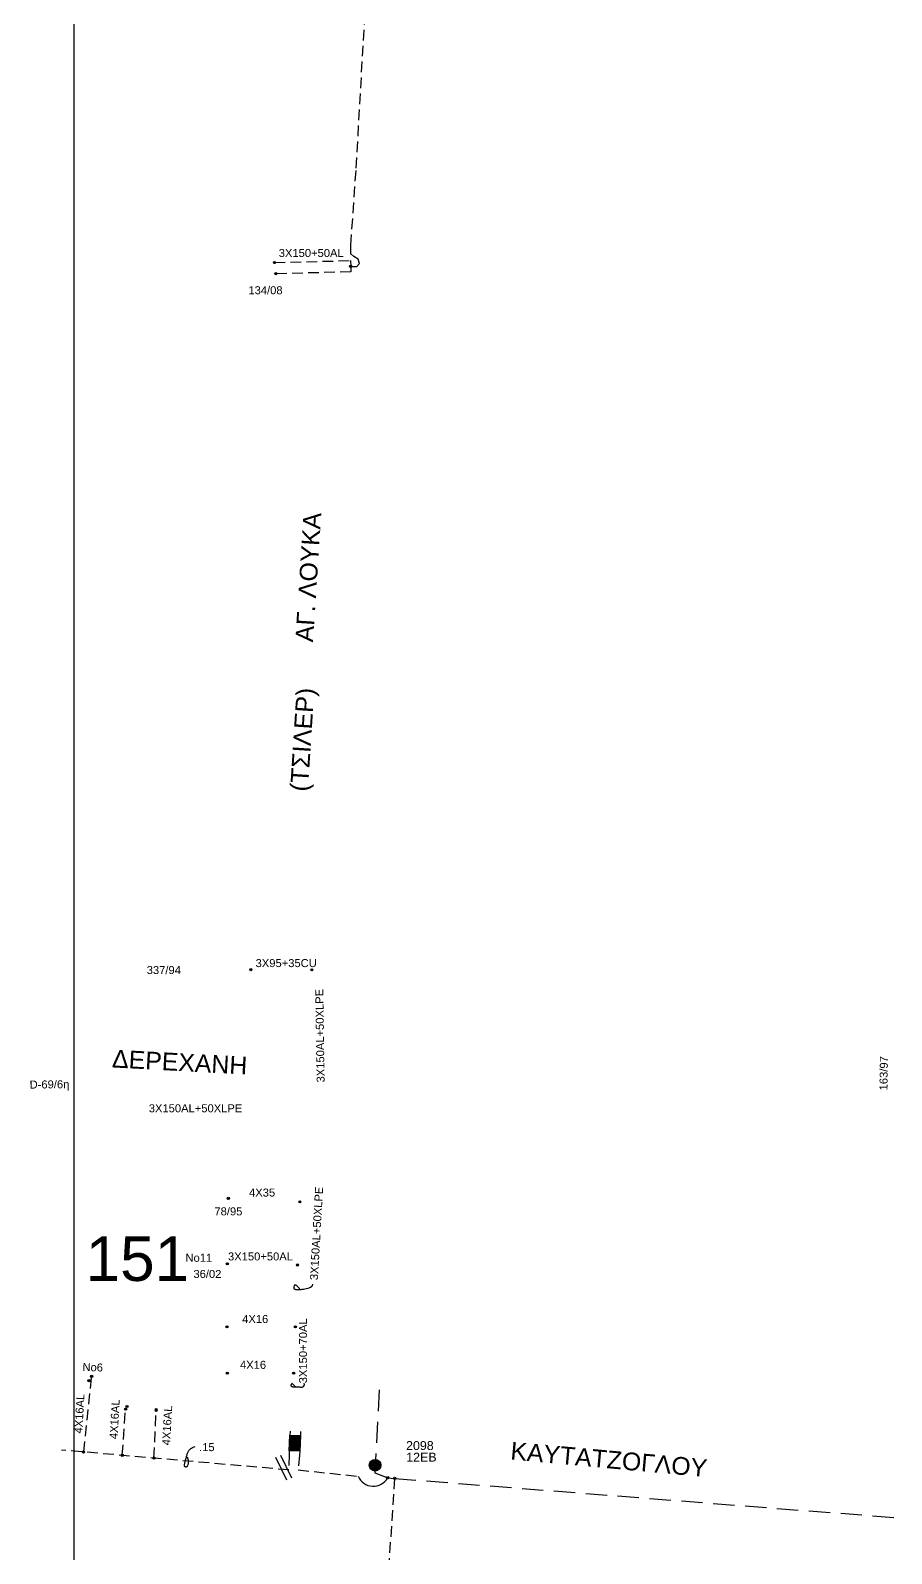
# Model space of a CAD drawing. Header units: millimetres. Extents: x 2893 to 4023, y 216 to 730.
# Drawn here: x 2897.5 to 3000.2, y 457.4 to 639 of the extents above; entities that cross this region are included whole.
import ezdxf

# ---------------------------------------------------------------- set-up
doc = ezdxf.new("R2010")
doc.units = ezdxf.units.MM
doc.linetypes.add('DASHED', pattern=[19.05, 12.7, -6.35])
for name, color, linetype in [('Link Box 4 Διευθύνσεων', 7, 'Continuous'), ('Άγνωστα', 7, 'Continuous'), ('Γυμνά εναέρια ΧΤ (3Φ)   4x35AL', 7, 'Continuous'), ('Εναέρια παροχή ΧΤ 4x16', 7, 'Continuous'), ('Επιγραφές - Σχήματα', 7, 'Continuous'), ('Καλώδια ΧΤ   3x150+50AL', 7, 'DASHED'), ('Καλώδια ΧΤ   3x150+70 AL', 7, 'DASHED'), ('Καλώδια ΧΤ   3x150AL+50XLPE', 7, 'DASHED'), ('Καλώδια ΧΤ   3x95+35 CU', 7, 'DASHED'), ('Καλώδια ΧΤ   4x25CU', 7, 'DASHED'), ('Στύλος Ξύλινος', 7, 'Continuous'), ('Στύλος Ξύλινος @ 1', 7, 'Continuous'), ('Συνδέσεις', 7, 'Continuous'), ('Τομή', 7, 'Continuous'), ('Υπόβαθρο ΔΕΗ', 7, 'Continuous'), ('Υπόγεια Καλώδια Δικτύου ΧΤ   .15', 7, 'DASHED'), ('Υπόγεια καλώδια Παροχών ΧΤ   4x16AL', 7, 'DASHED')]:
    doc.layers.add(name, color=color, linetype=linetype)
doc.styles.add('arial', font='ARIAL.TTF')
doc.styles.get("Standard").update_dxf_attribs({"font": 'ARIAL.TTF'})
doc.linetypes.add('SYN_LINE', pattern='A,0.5,-0.0001,["/\\/\\/\\/",Standard,S=0.1,R=0,X=0,Y=-0.05],-0.25', length=0.7501)

# ---------------------------------------------------------------- blocks, each defined once
blk = doc.blocks.new('LINK BOX 4 ΑΝΑΧΩΡΗΣΕΩΝ')
at = {"layer": 'Link Box 4 Διευθύνσεων', "ltscale": 40}
blk.add_hatch(color=256, dxfattribs=at).paths.add_polyline_path([(-3.54, 0), (-3.54, -4.67), (3.54, -4.67), (3.54, 0)])
for p, q in [((-3.54, 0), (-5.33, 0)), ((5.33, 0), (3.54, 0)), ((-3.54, -4.67), (-5.33, -4.67)), ((5.33, -4.67), (3.54, -4.67))]:
    blk.add_line(p, q, dxfattribs=at)
blk.add_lwpolyline([(-3.54, -4.67), (-3.54, 0), (3.54, 0), (3.54, -4.67)], close=True, dxfattribs=at)
blk = doc.blocks.new('_ΣΥΝΔΕΣΗ')
at = {"layer": 'Συνδέσεις', "linetype": 'SYN_LINE', "ltscale": 40}
blk.add_hatch(color=256, dxfattribs=at).paths.add_polyline_path([(-116.75, 2339.64, 1), (-117.75, 2339.64, 1)])
at = {"layer": 'Συνδέσεις'}
blk.add_circle((-117.25, 2339.64), 0.5, dxfattribs=at)
blk = doc.blocks.new('ΤΟΜΗ')
at = {"layer": 'Τομή', "ltscale": 40}
for p, q in [((-5.68, 0), (5.68, 0)), ((5.68, -2.33), (-5.68, -2.33))]:
    blk.add_line(p, q, dxfattribs=at)
blk = doc.blocks.new('ΥΠΑΡΧΩΝ ΞΥΛΙΝΟΣ ΣΤΥΛΟΣ')
at = {"layer": 'Στύλος Ξύλινος'}
h = blk.add_hatch(color=7, dxfattribs=at)
h.paths.add_polyline_path([(-2.62, 0, 0.270008), (-1.29, -2.28), (1.3, 2.27, 0.576266)])
h.paths.add_polyline_path([(-1.29, -2.28, 0.574793), (2.62, 0, 0.268822), (1.3, 2.27)])
at = {"layer": 'Στύλος Ξύλινος', "color": 7}
blk.add_line((-1.29, -2.28), (1.3, 2.27), dxfattribs=at)
blk.add_circle((0, 0), 2.62, dxfattribs=at)
at = {"layer": 'Στύλος Ξύλινος', "flags": 4}
for tag, p in [('ΑΡΙΘΜΟΣ', (-4.91, 8.6)), ('ΤΥΠΟΣ', (-4.85, 3.39))]:
    blk.add_attdef(tag, p, '', height=4, dxfattribs=at)

msp = doc.modelspace()

# ---------------------------------------------------------------- linework, layer by layer
at = {"layer": 'Άγνωστα', "color": 5, "linetype": 'DASHED', "ltscale": 0.2}
msp.add_lwpolyline([(2939.06, 476.96), (2938.54, 467.07), (2940.08, 466.47), (2940.91, 466.4), (3008.18, 461.13)], dxfattribs=at)
at = {"layer": 'Άγνωστα', "color": 5, "linetype": 'DASHED', "ltscale": 0.1}
for points in [[(2929.56, 469.17), (2929.4, 467.41), (2936.56, 466.66)], [(2940.91, 466.4), (2940.01, 453.19), (2936.32, 453.3), (2936.19, 450.72)]]:
    msp.add_lwpolyline(points, dxfattribs=at)
at = {"layer": 'Άγνωστα', "color": 5}
msp.add_arc((2938.37, 467.41), 1.95, 202.6234, 331.3374, dxfattribs=at)
at = {"layer": 'Γυμνά εναέρια ΧΤ (3Φ)   4x35AL', "color": 5, "linetype": 'DASHED', "ltscale": 0.1, "const_width": 0.000000318}
msp.add_lwpolyline([(2921.07, 499.76), (2929.61, 499.36)], dxfattribs=at)
at = {"layer": 'Εναέρια παροχή ΧΤ 4x16', "color": 5, "linetype": 'DASHED', "ltscale": 0.1, "const_width": 0.000000318}
for points in [[(2920.93, 484.46), (2929.1, 484.46)], [(2920.96, 478.93), (2928.87, 478.93)]]:
    msp.add_lwpolyline(points, dxfattribs=at)
at = {"layer": 'Εναέρια παροχή ΧΤ 4x16', "color": 5, "ltscale": 0.1, "const_width": 0.000000318}
msp.add_lwpolyline([(2929.06, 484.25), (2929.06, 484.21)], dxfattribs=at)
at = {"layer": 'Επιγραφές - Σχήματα'}
msp.add_lwpolyline([(2902.66, 226.25), (3910.16, 216.01), (3910.16, 721.1), (2902.66, 721.1)], close=True, dxfattribs=at)
for points in [[(2929.6, 489), (2929.41, 489.17), (2929.27, 489.3), (2929.16, 489.39), (2929.09, 489.44), (2929.04, 489.47), (2929.01, 489.47), (2928.99, 489.45), (2928.98, 489.42), (2928.96, 489.38), (2928.93, 489.34), (2928.91, 489.29), (2928.89, 489.23), (2928.88, 489.18), (2928.87, 489.13), (2928.88, 489.08), (2928.9, 489.04), (2928.93, 489), (2928.98, 488.97), (2929.03, 488.95), (2929.09, 488.93), (2929.16, 488.92), (2929.23, 488.91), (2929.3, 488.9), (2929.37, 488.9), (2929.43, 488.9), (2929.49, 488.9), (2929.55, 488.91), (2929.61, 488.91), (2929.69, 488.92), (2929.78, 488.93), (2929.9, 488.95), (2930.03, 488.97), (2930.19, 488.99), (2930.36, 489.02), (2930.54, 489.07), (2930.72, 489.12), (2930.88, 489.19), (2931.02, 489.29), (2931.12, 489.4), (2931.17, 489.55)], [(2929.05, 477.34), (2928.94, 477.47), (2928.84, 477.56), (2928.78, 477.63), (2928.73, 477.67), (2928.7, 477.69), (2928.68, 477.7), (2928.66, 477.69), (2928.64, 477.67), (2928.62, 477.64), (2928.6, 477.61), (2928.58, 477.58), (2928.56, 477.54), (2928.54, 477.51), (2928.54, 477.47), (2928.54, 477.44), (2928.56, 477.41), (2928.59, 477.39), (2928.64, 477.36), (2928.69, 477.35), (2928.75, 477.33), (2928.82, 477.32), (2928.89, 477.32), (2928.96, 477.31), (2929.03, 477.31), (2929.09, 477.31), (2929.14, 477.31), (2929.2, 477.31), (2929.26, 477.31), (2929.32, 477.31), (2929.39, 477.31), (2929.46, 477.3), (2929.55, 477.3), (2929.66, 477.29), (2929.77, 477.28), (2929.87, 477.29), (2929.97, 477.31), (2930.06, 477.37), (2930.12, 477.45), (2930.15, 477.58), (2930.14, 477.75)], [(2916.19, 468.98), (2916.24, 468.74), (2916.28, 468.53), (2916.3, 468.36), (2916.3, 468.21), (2916.28, 468.1), (2916.26, 468), (2916.23, 467.93), (2916.19, 467.87), (2916.16, 467.82), (2916.12, 467.79), (2916.08, 467.77), (2916.04, 467.75), (2916, 467.75), (2915.97, 467.76), (2915.93, 467.77), (2915.91, 467.79), (2915.88, 467.82), (2915.87, 467.85), (2915.86, 467.89), (2915.85, 467.93), (2915.85, 467.98), (2915.86, 468.04), (2915.87, 468.11), (2915.88, 468.19), (2915.9, 468.28), (2915.93, 468.38), (2915.95, 468.49), (2915.98, 468.59), (2916.02, 468.7), (2916.05, 468.81), (2916.08, 468.92), (2916.11, 469.02), (2916.13, 469.12), (2916.16, 469.21), (2916.19, 469.3), (2916.21, 469.39), (2916.25, 469.47), (2916.28, 469.55), (2916.33, 469.63), (2916.38, 469.71), (2916.45, 469.79), (2916.52, 469.87), (2916.6, 469.95), (2916.69, 470.02), (2916.79, 470.08), (2916.9, 470.13), (2917.02, 470.17), (2917.14, 470.18)]]:
    msp.add_lwpolyline(points, dxfattribs=at)
at = {"layer": 'Καλώδια ΧΤ   3x150+50AL', "color": 6, "ltscale": 0.1}
for points in [[(2926.58, 611.3), (2935.65, 611.54), (2935.67, 610.84)], [(2935.67, 610.84), (2935.67, 610.19), (2926.69, 609.97)]]:
    msp.add_lwpolyline(points, dxfattribs=at)
at = {"layer": 'Καλώδια ΧΤ   3x150+50AL', "color": 5, "ltscale": 0.1, "const_width": 0.000000318}
msp.add_lwpolyline([(2920.96, 491.97), (2921.21, 491.97), (2929.34, 491.83)], dxfattribs=at)
at = {"layer": 'Καλώδια ΧΤ   3x150+70 AL', "color": 5, "ltscale": 0.1, "const_width": 0.000000318}
msp.add_lwpolyline([(2929.06, 484.33), (2928.45, 472.04)], dxfattribs=at)
at = {"layer": 'Καλώδια ΧΤ   3x150AL+50XLPE', "color": 5, "ltscale": 0.1, "const_width": 0.000000318}
for points in [[(2930.66, 511.13), (2930.66, 512.06), (2931.04, 527.03)], [(2902.48, 511.95), (2902.73, 511.95), (2930.71, 511.15)], [(2929.61, 499.36), (2929.07, 484.59)]]:
    msp.add_lwpolyline(points, dxfattribs=at)
at = {"layer": 'Καλώδια ΧΤ   3x95+35 CU', "color": 5, "ltscale": 0.1, "const_width": 0.000000318}
msp.add_lwpolyline([(2923.76, 527.02), (2931.08, 527.02)], dxfattribs=at)
at = {"layer": 'Καλώδια ΧΤ   4x25CU', "color": 6, "linetype": 'DASHED', "ltscale": 0.1}
msp.add_lwpolyline([(2935.67, 610.84), (2936.4, 610.84), (2936.71, 611.18), (2936.55, 611.72), (2936.06, 612.04), (2935.7, 612.33), (2935.68, 613.39), (2936.33, 622.57), (2937.39, 641.34), (2937.59, 649.22), (2938.83, 650.77), (2940.5, 674.06)], dxfattribs=at)
at = {"layer": 'Υπόβαθρο ΔΕΗ', "ltscale": 0.1}
for points in [[(2903.7, 670.68, 0, 0, 0), (2938.23, 671.08, 0, 0, 0), (2937.1, 649.45, 0, 0, 0), (2936.2, 633.28, 0, 0, 0), (2934.8, 606.68, 0.000000318, 0.000000318, 0), (2929.37, 511.82, 0.000000318, 0.000000318, 0), (2902.59, 512.89, 0, 0, 0)], [(2939.61, 467.44, 0.000000318, 0.000000318, 0), (2947.66, 606.68, 0, 0, 0), (2948.66, 627.32, 0, 0, 0), (2950.01, 653.9, 0, 0, 0), (2950.85, 671.19, 0, 0, 0), (2966.63, 671.16, 0, 0, 0), (2965.94, 652.07, 0, 0, 0)]]:
    msp.add_lwpolyline(points, format="xyseb", dxfattribs=at)
at = {"layer": 'Υπόβαθρο ΔΕΗ', "ltscale": 0.1, "const_width": 0.000000318}
for points in [[(2939.61, 467.44), (3007.22, 461.77), (3015.57, 606.68)], [(2902.68, 503.82), (2929.04, 502.89), (2927.47, 468.29), (2902.96, 470.23)]]:
    msp.add_lwpolyline(points, dxfattribs=at)
at = {"layer": 'Υπόγεια Καλώδια Δικτύου ΧΤ   .15', "color": 133, "ltscale": 0.1}
msp.add_lwpolyline([(2928.32, 469.22), (2928.29, 467.4), (2901.18, 469.78)], dxfattribs=at)
at = {"layer": 'Υπόγεια καλώδια Παροχών ΧΤ   4x16AL', "color": 133, "ltscale": 0.1}
for points in [[(2903.85, 469.55), (2904.78, 478.56)], [(2908.43, 469.15), (2908.83, 474.65)], [(2912.21, 468.81), (2912.48, 474.6)]]:
    msp.add_lwpolyline(points, dxfattribs=at)

# ---------------------------------------------------------------- block references
at = {"layer": 'Link Box 4 Διευθύνσεων', "xscale": 0.264987195522399, "yscale": 0.264987195522399, "zscale": 0.264987195522399, "rotation": 87.4705175820482}
msp.add_blockref('LINK BOX 4 ΑΝΑΧΩΡΗΣΕΩΝ', (2928.39, 470.63), dxfattribs=at)
at = {"layer": 'Άγνωστα', "xscale": 0.2649871955223772, "yscale": 0.2649871955223772, "zscale": 0.2649871955223772}
for p in [(2952.14, -120.21), (2960.68, -120.61)]:
    msp.add_blockref('_ΣΥΝΔΕΣΗ', p, dxfattribs=at)
at = {"layer": 'Καλώδια ΧΤ   3x150+50AL', "xscale": 0.2649871955223772, "yscale": 0.2649871955223772, "zscale": 0.2649871955223772}
for p in [(2952.03, -128), (2960.4, -128.14)]:
    msp.add_blockref('_ΣΥΝΔΕΣΗ', p, dxfattribs=at)
at = {"layer": 'Καλώδια ΧΤ   3x95+35 CU', "xscale": 0.2649871955223772, "yscale": 0.2649871955223772, "zscale": 0.2649871955223772}
for p in [(2954.83, -92.95), (2962.11, -92.96)]:
    msp.add_blockref('_ΣΥΝΔΕΣΗ', p, dxfattribs=at)
at = {"layer": 'Στύλος Ξύλινος @ 1', "ltscale": 40}
ref = msp.add_blockref('ΥΠΑΡΧΩΝ ΞΥΛΙΝΟΣ ΣΤΥΛΟΣ', (2938.58, 467.97), dxfattribs=dict(at, xscale=0.2649871955223772, yscale=0.2649871955223772, zscale=0.2649871955223772))
ref.add_attrib('ΤΥΠΟΣ', '12EB', (2942.29, 468.4), dxfattribs={"layer": 'Στύλος Ξύλινος', "height": 1.06, "flags": 4})
ref.add_attrib('ΑΡΙΘΜΟΣ', '2098', (2942.27, 469.78), dxfattribs={"layer": 'Στύλος Ξύλινος', "height": 1.06, "flags": 4})
at = {"layer": 'Συνδέσεις', "xscale": 0.2649871955223772, "yscale": 0.2649871955223772, "zscale": 0.2649871955223772}
for p in [(2957.65, -8.67), (2957.81, -10), (2966.74, -9.13), (2935.53, -141.92), (2935.85, -141.41), (2939.9, -145.33), (2940.08, -145.01), (2943.55, -145.49), (2943.55, -145.37), (2934.88, -150.44), (2939.5, -150.83), (2943.28, -151.16), (2971.15, -153.5), (2971.97, -153.57)]:
    msp.add_blockref('_ΣΥΝΔΕΣΗ', p, dxfattribs=at)
at = {"layer": 'Τομή', "xscale": 0.2649871955223727, "yscale": 0.2649871955223727, "zscale": 0.2649871955223727, "rotation": 296.3030732199844}
msp.add_blockref('ΤΟΜΗ', (2927.95, 467.81), dxfattribs=at)
at = {"layer": 'Υπόγεια καλώδια Παροχών ΧΤ   4x16AL', "xscale": 0.2649871955223772, "yscale": 0.2649871955223772, "zscale": 0.2649871955223772}
for p in [(2952, -135.51), (2960.14, -135.51), (2952.03, -141.04), (2959.94, -141.04)]:
    msp.add_blockref('_ΣΥΝΔΕΣΗ', p, dxfattribs=at)

# ---------------------------------------------------------------- texts
at = {"layer": 'Γυμνά εναέρια ΧΤ (3Φ)   4x35AL', "insert": (2923.55, 500.94), "char_height": 0.954, "width": 89.2327, "attachment_point": 1, "style": 'arial'}
msp.add_mtext('4X35', dxfattribs=at)
at = {"layer": 'Εναέρια παροχή ΧΤ 4x16', "insert": (2922.73, 485.87), "char_height": 0.954, "width": 89.2327, "attachment_point": 1}
msp.add_mtext('4X16', dxfattribs=at)
at = {"layer": 'Εναέρια παροχή ΧΤ 4x16', "insert": (2922.47, 480.41), "char_height": 0.954, "width": 89.2327, "attachment_point": 1, "style": 'arial'}
msp.add_mtext('4X16', dxfattribs=at)
at = {"layer": 'Επιγραφές - Σχήματα', "ltscale": 40, "insert": (2923.47, 608.48), "char_height": 0.954, "width": 49.8418, "attachment_point": 1, "style": 'arial'}
msp.add_mtext('{\\fArial|b0|i0|c161|p34;134/08}', dxfattribs=at)
at = {"layer": 'Επιγραφές - Σχήματα', "attachment_point": 1, "style": 'arial'}
for s, insert, char_height, width, rotation in [('ΑΓ. ΛΟΥΚΑ', (2929.06, 566.15), 2.12, 45.1012, 86.3274), ('(ΤΣΙΛΕΡ)', (2928.44, 548.35), 2.12, 45.1012, 86.3274), ('ΔΕΡΕΧΑΝΗ', (2907.29, 517.5), 2.12, 45.1012, 356.9455), ('163/97', (2998.71, 512.65), 0.954, 89.2327, 89.2145), ('ΚΑΥΤΑΤΖΟΓΛΟΥ', (2954.84, 470.77), 2.1199, 45.1012, 354.8515)]:
    msp.add_mtext(s, dxfattribs=dict(at, insert=insert, char_height=char_height, width=width, rotation=rotation))
at = {"layer": 'Επιγραφές - Σχήματα', "char_height": 0.954, "width": 89.2327, "attachment_point": 1, "style": 'arial'}
for s, insert in [('337/94', (2911.35, 527.46)), ('78/95', (2919.42, 498.7)), ('No11', (2915.97, 493.17)), ('36/02', (2916.92, 491.24))]:
    msp.add_mtext(s, dxfattribs=dict(at, insert=insert))
at = {"layer": 'Επιγραφές - Σχήματα', "ltscale": 40, "char_height": 0.954, "width": 49.8418, "attachment_point": 1, "style": 'arial'}
for s, insert, rotation in [('D-69/6η', (2897.38, 513.81), 0.5159), ('{\\C7;No6}', (2903.71, 480.16), 358.1921)]:
    msp.add_mtext(s, dxfattribs=dict(at, insert=insert, rotation=rotation))
at = {"layer": 'Επιγραφές - Σχήματα', "insert": (2904.06, 495.23), "char_height": 5.3, "width": 1.3109, "attachment_point": 1}
msp.add_mtext('151', dxfattribs=at)
at = {"layer": 'Καλώδια ΧΤ   3x150+50AL', "char_height": 0.954, "width": 89.2327, "attachment_point": 1, "style": 'arial'}
for insert in [(2927.09, 612.92), (2921.04, 493.33), (2921.04, 493.33)]:
    msp.add_mtext('3X150+50AL', dxfattribs=dict(at, insert=insert))
at = {"layer": 'Καλώδια ΧΤ   3x150+70 AL', "insert": (2929.51, 477.73), "char_height": 0.954, "width": 89.2327, "attachment_point": 1, "rotation": 90, "style": 'arial'}
msp.add_mtext('3X150+70AL', dxfattribs=at)
at = {"layer": 'Καλώδια ΧΤ   3x150AL+50XLPE', "char_height": 0.954, "width": 14.759, "attachment_point": 5}
for insert, rotation in [((2932.01, 519.16), 90.8667), ((2931.6, 495.6), 86.7268)]:
    msp.add_mtext('3X150AL+50XLPE', dxfattribs=dict(at, insert=insert, rotation=rotation))
at = {"layer": 'Καλώδια ΧΤ   3x150AL+50XLPE', "insert": (2917.17, 510.5), "char_height": 0.954, "width": 14.759, "attachment_point": 5}
msp.add_mtext('3X150AL+50XLPE', dxfattribs=at)
at = {"layer": 'Καλώδια ΧΤ   3x95+35 CU', "insert": (2924.33, 528.29), "char_height": 0.954, "width": 89.2327, "attachment_point": 1, "style": 'arial'}
msp.add_mtext('3X95+35CU', dxfattribs=at)
at = {"layer": 'Υπόγεια Καλώδια Δικτύου ΧΤ   .15', "insert": (2917.59, 470.6), "char_height": 0.954, "width": 89.2327, "attachment_point": 1, "style": 'arial'}
msp.add_mtext('.15', dxfattribs=at)
at = {"layer": 'Υπόγεια καλώδια Παροχών ΧΤ   4x16AL', "char_height": 0.954, "width": 89.2327, "attachment_point": 1, "rotation": 86.7285, "style": 'arial'}
for insert in [(2902.71, 471.78), (2906.91, 471.11), (2913.17, 470.37)]:
    msp.add_mtext('4X16AL', dxfattribs=dict(at, insert=insert))

doc.saveas('drawing.dxf')
